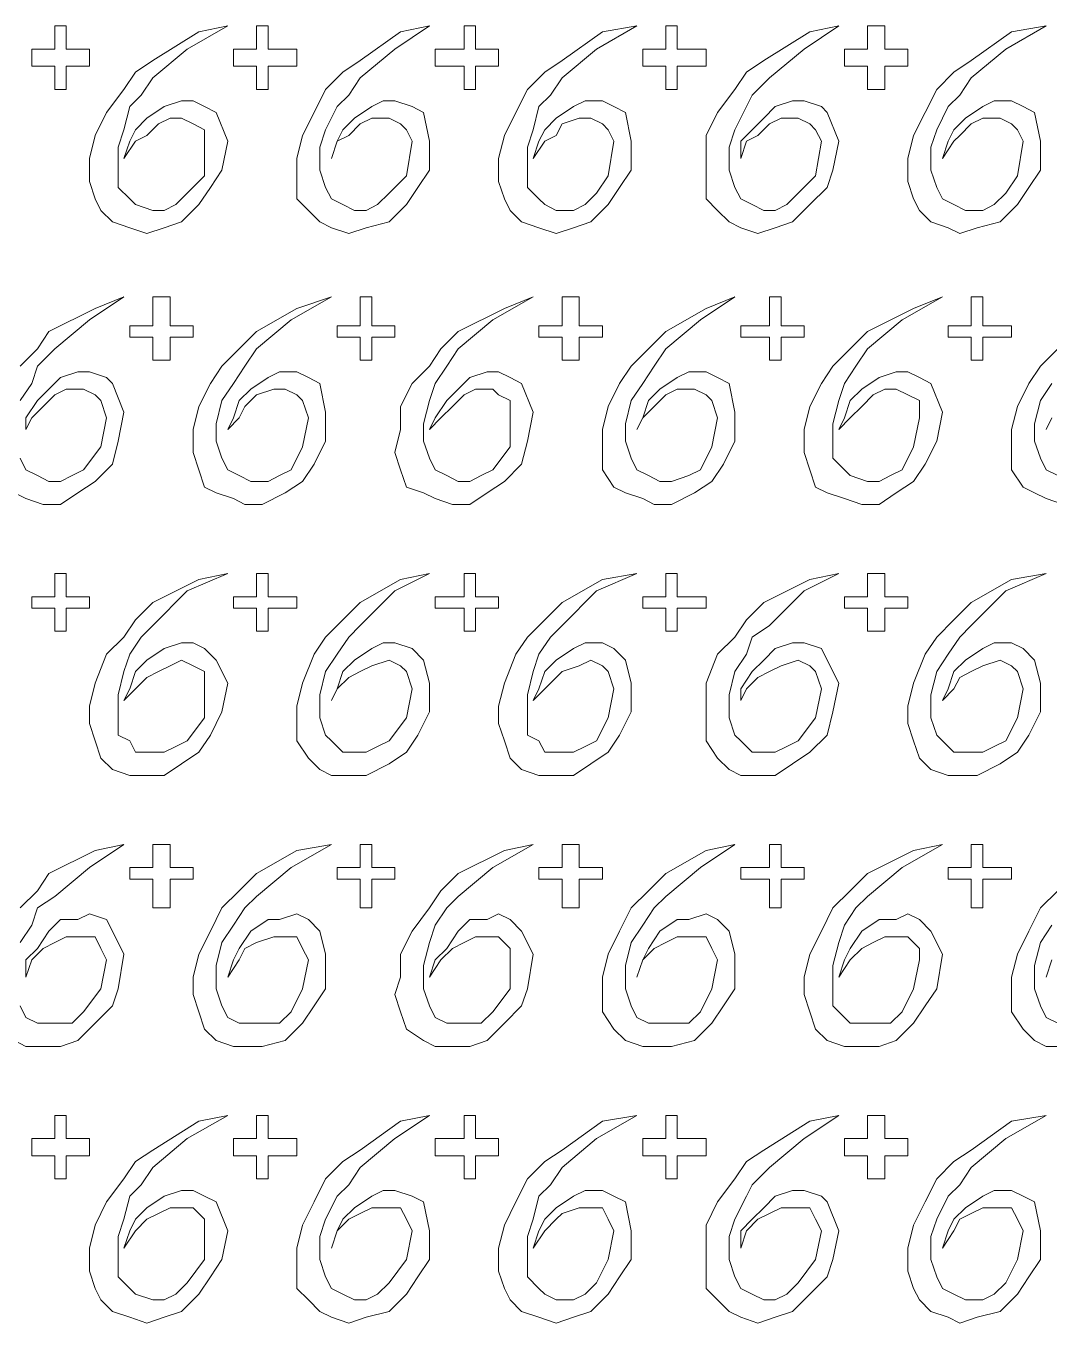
# Model space of a CAD drawing. Extents: x -66030 to 95157, y -13132 to 45879.
# Drawn here: x -7885 to -7191, y 27583 to 28462 of the extents above; entities that cross this region are included whole.
import ezdxf

# ---------------------------------------------------------------- set-up
doc = ezdxf.new("R2010")
doc.units = 0
doc.header["$LTSCALE"] = 100
doc.header["$MEASUREMENT"] = 0
doc.layers.get('0').update_dxf_attribs({"linetype": 'CONTINUOUS'})

msp = doc.modelspace()

# ---------------------------------------------------------------- linework, layer by layer
at = {"lineweight": 0}
for points in [[(-7880.88, 28446.12), (-7873.07, 28446.12), (-7865.26, 28446.12), (-7865.26, 28453.94), (-7865.26, 28461.75), (-7861.35, 28461.75), (-7857.45, 28461.75), (-7857.45, 28453.94), (-7857.45, 28446.12), (-7849.63, 28446.12), (-7841.82, 28446.12), (-7841.82, 28438.31), (-7841.82, 28434.41), (-7849.63, 28434.41), (-7857.45, 28434.41), (-7857.45, 28426.59), (-7857.45, 28418.78), (-7861.35, 28418.78), (-7865.26, 28418.78), (-7865.26, 28426.59), (-7865.26, 28434.41), (-7873.07, 28434.41), (-7880.88, 28434.41), (-7880.88, 28438.31), (-7880.88, 28446.12)], [(-7818.39, 28371.91), (-7810.57, 28383.63), (-7802.76, 28387.53), (-7794.95, 28395.35), (-7787.14, 28399.25), (-7779.33, 28399.25), (-7771.51, 28395.35), (-7763.7, 28391.44), (-7763.7, 28383.63), (-7763.7, 28360.19), (-7775.42, 28348.47), (-7783.23, 28340.66), (-7791.04, 28336.76), (-7798.86, 28336.76), (-7810.57, 28340.66), (-7814.48, 28344.57), (-7822.29, 28352.38), (-7822.29, 28364.1), (-7822.29, 28379.72), (-7818.39, 28391.44), (-7814.48, 28407.06), (-7806.67, 28414.88), (-7798.86, 28426.59), (-7775.42, 28446.12), (-7748.08, 28461.75), (-7767.61, 28457.84), (-7798.86, 28438.31), (-7810.57, 28430.5), (-7818.39, 28418.78), (-7830.1, 28403.16), (-7837.92, 28387.53), (-7841.82, 28371.91), (-7841.82, 28356.29), (-7837.92, 28344.57), (-7834.01, 28336.76), (-7826.2, 28328.94), (-7814.48, 28325.04), (-7802.76, 28321.13), (-7791.04, 28325.04), (-7779.33, 28328.94), (-7767.61, 28340.66), (-7759.8, 28352.38), (-7751.98, 28364.1), (-7748.08, 28383.63), (-7755.89, 28403.16), (-7763.7, 28407.06), (-7771.51, 28410.97), (-7779.33, 28410.97), (-7791.04, 28407.06), (-7802.76, 28399.25), (-7810.57, 28391.44), (-7814.48, 28383.63), (-7818.39, 28371.91)], [(-7744.17, 28446.12), (-7736.36, 28446.12), (-7728.55, 28446.12), (-7728.55, 28453.94), (-7728.55, 28461.75), (-7724.64, 28461.75), (-7720.74, 28461.75), (-7720.74, 28453.94), (-7720.74, 28446.12), (-7709.02, 28446.12), (-7701.21, 28446.12), (-7701.21, 28438.31), (-7701.21, 28434.41), (-7709.02, 28434.41), (-7720.74, 28434.41), (-7720.74, 28426.59), (-7720.74, 28418.78), (-7724.64, 28418.78), (-7728.55, 28418.78), (-7728.55, 28426.59), (-7728.55, 28434.41), (-7736.36, 28434.41), (-7744.17, 28434.41), (-7744.17, 28438.31), (-7744.17, 28446.12)], [(-7677.77, 28371.91), (-7673.86, 28383.63), (-7666.05, 28387.53), (-7658.24, 28395.35), (-7650.43, 28399.25), (-7638.71, 28399.25), (-7630.9, 28395.35), (-7626.99, 28391.44), (-7623.09, 28383.63), (-7626.99, 28360.19), (-7638.71, 28348.47), (-7646.52, 28340.66), (-7654.34, 28336.76), (-7662.15, 28336.76), (-7669.96, 28340.66), (-7677.77, 28344.57), (-7681.68, 28352.38), (-7685.58, 28364.1), (-7685.58, 28379.72), (-7681.68, 28391.44), (-7673.86, 28407.06), (-7666.05, 28414.88), (-7658.24, 28426.59), (-7634.81, 28446.12), (-7611.37, 28461.75), (-7630.9, 28457.84), (-7658.24, 28438.31), (-7669.96, 28430.5), (-7681.68, 28418.78), (-7689.49, 28403.16), (-7697.3, 28387.53), (-7701.21, 28371.91), (-7701.21, 28356.29), (-7701.21, 28344.57), (-7693.39, 28336.76), (-7685.58, 28328.94), (-7677.77, 28325.04), (-7666.05, 28321.13), (-7654.34, 28325.04), (-7638.71, 28328.94), (-7626.99, 28340.66), (-7619.18, 28352.38), (-7611.37, 28364.1), (-7611.37, 28383.63), (-7615.28, 28403.16), (-7623.09, 28407.06), (-7634.81, 28410.97), (-7642.62, 28410.97), (-7650.43, 28407.06), (-7662.15, 28399.25), (-7669.96, 28391.44), (-7673.86, 28383.63), (-7677.77, 28371.91)], [(-7607.46, 28446.12), (-7599.65, 28446.12), (-7587.93, 28446.12), (-7587.93, 28453.94), (-7587.93, 28461.75), (-7584.03, 28461.75), (-7580.12, 28461.75), (-7580.12, 28453.94), (-7580.12, 28446.12), (-7572.31, 28446.12), (-7564.5, 28446.12), (-7564.5, 28438.31), (-7564.5, 28434.41), (-7572.31, 28434.41), (-7580.12, 28434.41), (-7580.12, 28426.59), (-7580.12, 28418.78), (-7584.03, 28418.78), (-7587.93, 28418.78), (-7587.93, 28426.59), (-7587.93, 28434.41), (-7599.65, 28434.41), (-7607.46, 28434.41), (-7607.46, 28438.31), (-7607.46, 28446.12)], [(-7541.06, 28371.91), (-7533.25, 28383.63), (-7525.44, 28387.53), (-7521.53, 28395.35), (-7509.81, 28399.25), (-7502, 28399.25), (-7494.19, 28395.35), (-7490.28, 28391.44), (-7486.38, 28383.63), (-7490.28, 28360.19), (-7498.1, 28348.47), (-7505.91, 28340.66), (-7513.72, 28336.76), (-7525.44, 28336.76), (-7533.25, 28340.66), (-7537.16, 28344.57), (-7544.97, 28352.38), (-7544.97, 28364.1), (-7544.97, 28379.72), (-7541.06, 28391.44), (-7537.16, 28407.06), (-7529.34, 28414.88), (-7521.53, 28426.59), (-7498.1, 28446.12), (-7470.75, 28461.75), (-7494.19, 28457.84), (-7521.53, 28438.31), (-7533.25, 28430.5), (-7544.97, 28418.78), (-7552.78, 28403.16), (-7560.59, 28387.53), (-7564.5, 28371.91), (-7564.5, 28356.29), (-7560.59, 28344.57), (-7556.69, 28336.76), (-7548.87, 28328.94), (-7537.16, 28325.04), (-7525.44, 28321.13), (-7513.72, 28325.04), (-7502, 28328.94), (-7490.28, 28340.66), (-7482.47, 28352.38), (-7474.66, 28364.1), (-7474.66, 28383.63), (-7478.57, 28403.16), (-7486.38, 28407.06), (-7494.19, 28410.97), (-7505.91, 28410.97), (-7513.72, 28407.06), (-7525.44, 28399.25), (-7533.25, 28391.44), (-7537.16, 28383.63), (-7541.06, 28371.91)], [(-7466.85, 28446.12), (-7459.04, 28446.12), (-7451.22, 28446.12), (-7451.22, 28453.94), (-7451.22, 28461.75), (-7447.32, 28461.75), (-7443.41, 28461.75), (-7443.41, 28453.94), (-7443.41, 28446.12), (-7435.6, 28446.12), (-7423.88, 28446.12), (-7423.88, 28438.31), (-7423.88, 28434.41), (-7435.6, 28434.41), (-7443.41, 28434.41), (-7443.41, 28426.59), (-7443.41, 28418.78), (-7447.32, 28418.78), (-7451.22, 28418.78), (-7451.22, 28426.59), (-7451.22, 28434.41), (-7459.04, 28434.41), (-7466.85, 28434.41), (-7466.85, 28438.31), (-7466.85, 28446.12)], [(-7400.45, 28371.91), (-7396.54, 28383.63), (-7388.73, 28387.53), (-7380.92, 28395.35), (-7373.11, 28399.25), (-7361.39, 28399.25), (-7353.58, 28395.35), (-7349.67, 28391.44), (-7345.76, 28383.63), (-7349.67, 28360.19), (-7361.39, 28348.47), (-7369.2, 28340.66), (-7377.01, 28336.76), (-7384.82, 28336.76), (-7392.64, 28340.66), (-7400.45, 28344.57), (-7404.35, 28352.38), (-7408.26, 28364.1), (-7408.26, 28379.72), (-7404.35, 28391.44), (-7396.54, 28407.06), (-7392.64, 28414.88), (-7380.92, 28426.59), (-7357.48, 28446.12), (-7334.05, 28461.75), (-7353.58, 28457.84), (-7384.82, 28438.31), (-7396.54, 28430.5), (-7404.35, 28418.78), (-7416.07, 28403.16), (-7423.88, 28387.53), (-7423.88, 28371.91), (-7423.88, 28356.29), (-7423.88, 28344.57), (-7416.07, 28336.76), (-7408.26, 28328.94), (-7400.45, 28325.04), (-7388.73, 28321.13), (-7377.01, 28325.04), (-7365.29, 28328.94), (-7353.58, 28340.66), (-7341.86, 28352.38), (-7337.95, 28364.1), (-7334.05, 28383.63), (-7341.86, 28403.16), (-7345.76, 28407.06), (-7357.48, 28410.97), (-7365.29, 28410.97), (-7377.01, 28407.06), (-7384.82, 28399.25), (-7392.64, 28391.44), (-7400.45, 28383.63), (-7400.45, 28371.91)], [(-7330.14, 28446.12), (-7322.33, 28446.12), (-7314.52, 28446.12), (-7314.52, 28453.94), (-7314.52, 28461.75), (-7306.7, 28461.75), (-7302.8, 28461.75), (-7302.8, 28453.94), (-7302.8, 28446.12), (-7294.99, 28446.12), (-7287.17, 28446.12), (-7287.17, 28438.31), (-7287.17, 28434.41), (-7294.99, 28434.41), (-7302.8, 28434.41), (-7302.8, 28426.59), (-7302.8, 28418.78), (-7306.7, 28418.78), (-7314.52, 28418.78), (-7314.52, 28426.59), (-7314.52, 28434.41), (-7322.33, 28434.41), (-7330.14, 28434.41), (-7330.14, 28438.31), (-7330.14, 28446.12)], [(-7263.74, 28371.91), (-7255.93, 28383.63), (-7252.02, 28387.53), (-7244.21, 28395.35), (-7236.4, 28399.25), (-7224.68, 28399.25), (-7216.87, 28395.35), (-7212.96, 28391.44), (-7209.05, 28383.63), (-7212.96, 28360.19), (-7220.77, 28348.47), (-7228.58, 28340.66), (-7236.4, 28336.76), (-7248.11, 28336.76), (-7255.93, 28340.66), (-7263.74, 28344.57), (-7267.64, 28352.38), (-7271.55, 28364.1), (-7271.55, 28379.72), (-7267.64, 28391.44), (-7259.83, 28407.06), (-7252.02, 28414.88), (-7244.21, 28426.59), (-7220.77, 28446.12), (-7193.43, 28461.75), (-7216.87, 28457.84), (-7244.21, 28438.31), (-7255.93, 28430.5), (-7267.64, 28418.78), (-7275.46, 28403.16), (-7283.27, 28387.53), (-7287.17, 28371.91), (-7287.17, 28356.29), (-7283.27, 28344.57), (-7279.36, 28336.76), (-7271.55, 28328.94), (-7259.83, 28325.04), (-7252.02, 28321.13), (-7240.3, 28325.04), (-7224.68, 28328.94), (-7212.96, 28340.66), (-7205.15, 28352.38), (-7197.34, 28364.1), (-7197.34, 28383.63), (-7201.24, 28403.16), (-7209.05, 28407.06), (-7216.87, 28410.97), (-7228.58, 28410.97), (-7236.4, 28407.06), (-7248.11, 28399.25), (-7255.93, 28391.44), (-7259.83, 28383.63), (-7263.74, 28371.91)], [(-7814.48, 28258.64), (-7806.67, 28258.64), (-7798.86, 28258.64), (-7798.86, 28266.45), (-7798.86, 28278.17), (-7791.04, 28278.17), (-7787.14, 28278.17), (-7787.14, 28266.45), (-7787.14, 28258.64), (-7779.33, 28258.64), (-7771.51, 28258.64), (-7771.51, 28254.73), (-7771.51, 28250.83), (-7779.33, 28250.83), (-7787.14, 28250.83), (-7787.14, 28243.01), (-7787.14, 28235.2), (-7791.04, 28235.2), (-7798.86, 28235.2), (-7798.86, 28243.01), (-7798.86, 28250.83), (-7806.67, 28250.83), (-7814.48, 28250.83), (-7814.48, 28254.73), (-7814.48, 28258.64)], [(-7748.08, 28188.33), (-7740.27, 28196.14), (-7736.36, 28203.95), (-7728.55, 28211.77), (-7716.83, 28215.67), (-7709.02, 28215.67), (-7701.21, 28211.77), (-7697.3, 28207.86), (-7693.39, 28196.14), (-7697.3, 28176.61), (-7705.11, 28160.99), (-7712.92, 28157.08), (-7720.74, 28153.18), (-7732.45, 28153.18), (-7740.27, 28157.08), (-7748.08, 28160.99), (-7751.98, 28168.8), (-7755.89, 28180.52), (-7755.89, 28192.24), (-7751.98, 28207.86), (-7744.17, 28219.58), (-7736.36, 28231.3), (-7728.55, 28243.01), (-7705.11, 28262.54), (-7677.77, 28278.17), (-7701.21, 28270.36), (-7728.55, 28254.73), (-7740.27, 28243.01), (-7751.98, 28231.3), (-7759.8, 28219.58), (-7767.61, 28203.95), (-7771.51, 28188.33), (-7771.51, 28172.71), (-7767.61, 28160.99), (-7763.7, 28149.27), (-7755.89, 28145.36), (-7744.17, 28141.46), (-7736.36, 28137.55), (-7724.64, 28137.55), (-7709.02, 28145.36), (-7697.3, 28153.18), (-7689.49, 28164.89), (-7681.68, 28180.52), (-7681.68, 28200.05), (-7685.58, 28219.58), (-7693.39, 28223.48), (-7701.21, 28227.39), (-7712.92, 28227.39), (-7720.74, 28223.48), (-7732.45, 28215.67), (-7740.27, 28207.86), (-7744.17, 28196.14), (-7748.08, 28188.33)], [(-7673.86, 28258.64), (-7666.05, 28258.64), (-7658.24, 28258.64), (-7658.24, 28266.45), (-7658.24, 28278.17), (-7654.34, 28278.17), (-7650.43, 28278.17), (-7650.43, 28266.45), (-7650.43, 28258.64), (-7642.62, 28258.64), (-7634.81, 28258.64), (-7634.81, 28254.73), (-7634.81, 28250.83), (-7642.62, 28250.83), (-7650.43, 28250.83), (-7650.43, 28243.01), (-7650.43, 28235.2), (-7654.34, 28235.2), (-7658.24, 28235.2), (-7658.24, 28243.01), (-7658.24, 28250.83), (-7666.05, 28250.83), (-7673.86, 28250.83), (-7673.86, 28254.73), (-7673.86, 28258.64)], [(-7611.37, 28188.33), (-7603.56, 28196.14), (-7595.75, 28203.95), (-7587.93, 28211.77), (-7580.12, 28215.67), (-7568.4, 28215.67), (-7564.5, 28211.77), (-7556.69, 28207.86), (-7556.69, 28196.14), (-7556.69, 28176.61), (-7568.4, 28160.99), (-7576.22, 28157.08), (-7584.03, 28153.18), (-7591.84, 28153.18), (-7599.65, 28157.08), (-7607.46, 28160.99), (-7611.37, 28168.8), (-7615.28, 28180.52), (-7615.28, 28192.24), (-7611.37, 28207.86), (-7607.46, 28219.58), (-7599.65, 28231.3), (-7591.84, 28243.01), (-7568.4, 28262.54), (-7541.06, 28278.17), (-7560.59, 28270.36), (-7591.84, 28254.73), (-7603.56, 28243.01), (-7611.37, 28231.3), (-7623.09, 28219.58), (-7630.9, 28203.95), (-7630.9, 28188.33), (-7634.81, 28172.71), (-7630.9, 28160.99), (-7626.99, 28149.27), (-7615.28, 28145.36), (-7607.46, 28141.46), (-7595.75, 28137.55), (-7584.03, 28137.55), (-7572.31, 28145.36), (-7560.59, 28153.18), (-7548.87, 28164.89), (-7544.97, 28180.52), (-7541.06, 28200.05), (-7548.87, 28219.58), (-7556.69, 28223.48), (-7564.5, 28227.39), (-7572.31, 28227.39), (-7584.03, 28223.48), (-7591.84, 28215.67), (-7599.65, 28207.86), (-7607.46, 28196.14), (-7611.37, 28188.33)], [(-7537.16, 28258.64), (-7529.34, 28258.64), (-7521.53, 28258.64), (-7521.53, 28266.45), (-7521.53, 28278.17), (-7517.63, 28278.17), (-7509.81, 28278.17), (-7509.81, 28266.45), (-7509.81, 28258.64), (-7502, 28258.64), (-7494.19, 28258.64), (-7494.19, 28254.73), (-7494.19, 28250.83), (-7502, 28250.83), (-7509.81, 28250.83), (-7509.81, 28243.01), (-7509.81, 28235.2), (-7517.63, 28235.2), (-7521.53, 28235.2), (-7521.53, 28243.01), (-7521.53, 28250.83), (-7529.34, 28250.83), (-7537.16, 28250.83), (-7537.16, 28254.73), (-7537.16, 28258.64)], [(-7470.75, 28188.33), (-7466.85, 28196.14), (-7459.04, 28203.95), (-7451.22, 28211.77), (-7443.41, 28215.67), (-7431.69, 28215.67), (-7423.88, 28211.77), (-7419.98, 28207.86), (-7416.07, 28196.14), (-7419.98, 28176.61), (-7427.79, 28160.99), (-7435.6, 28157.08), (-7447.32, 28153.18), (-7455.13, 28153.18), (-7462.94, 28157.08), (-7470.75, 28160.99), (-7474.66, 28168.8), (-7478.57, 28180.52), (-7478.57, 28192.24), (-7474.66, 28207.86), (-7466.85, 28219.58), (-7459.04, 28231.3), (-7451.22, 28243.01), (-7427.79, 28262.54), (-7404.35, 28278.17), (-7423.88, 28270.36), (-7451.22, 28254.73), (-7462.94, 28243.01), (-7474.66, 28231.3), (-7482.47, 28219.58), (-7490.28, 28203.95), (-7494.19, 28188.33), (-7494.19, 28172.71), (-7494.19, 28160.99), (-7486.38, 28149.27), (-7478.57, 28145.36), (-7466.85, 28141.46), (-7459.04, 28137.55), (-7447.32, 28137.55), (-7431.69, 28145.36), (-7419.98, 28153.18), (-7412.17, 28164.89), (-7404.35, 28180.52), (-7404.35, 28200.05), (-7408.26, 28219.58), (-7416.07, 28223.48), (-7423.88, 28227.39), (-7435.6, 28227.39), (-7443.41, 28223.48), (-7455.13, 28215.67), (-7462.94, 28207.86), (-7466.85, 28196.14), (-7470.75, 28188.33)], [(-7400.45, 28258.64), (-7388.73, 28258.64), (-7380.92, 28258.64), (-7380.92, 28266.45), (-7380.92, 28278.17), (-7377.01, 28278.17), (-7373.11, 28278.17), (-7373.11, 28266.45), (-7373.11, 28258.64), (-7365.29, 28258.64), (-7357.48, 28258.64), (-7357.48, 28254.73), (-7357.48, 28250.83), (-7365.29, 28250.83), (-7373.11, 28250.83), (-7373.11, 28243.01), (-7373.11, 28235.2), (-7377.01, 28235.2), (-7380.92, 28235.2), (-7380.92, 28243.01), (-7380.92, 28250.83), (-7388.73, 28250.83), (-7400.45, 28250.83), (-7400.45, 28254.73), (-7400.45, 28258.64)], [(-7334.05, 28188.33), (-7326.23, 28196.14), (-7318.42, 28203.95), (-7310.61, 28211.77), (-7302.8, 28215.67), (-7294.99, 28215.67), (-7287.17, 28211.77), (-7279.36, 28207.86), (-7279.36, 28196.14), (-7283.27, 28176.61), (-7291.08, 28160.99), (-7298.89, 28157.08), (-7306.7, 28153.18), (-7314.52, 28153.18), (-7326.23, 28157.08), (-7330.14, 28160.99), (-7337.95, 28168.8), (-7337.95, 28180.52), (-7337.95, 28192.24), (-7334.05, 28207.86), (-7330.14, 28219.58), (-7322.33, 28231.3), (-7314.52, 28243.01), (-7291.08, 28262.54), (-7263.74, 28278.17), (-7283.27, 28270.36), (-7314.52, 28254.73), (-7326.23, 28243.01), (-7337.95, 28231.3), (-7345.76, 28219.58), (-7353.58, 28203.95), (-7357.48, 28188.33), (-7357.48, 28172.71), (-7353.58, 28160.99), (-7349.67, 28149.27), (-7341.86, 28145.36), (-7330.14, 28141.46), (-7318.42, 28137.55), (-7306.7, 28137.55), (-7294.99, 28145.36), (-7283.27, 28153.18), (-7275.46, 28164.89), (-7267.64, 28180.52), (-7263.74, 28200.05), (-7271.55, 28219.58), (-7279.36, 28223.48), (-7287.17, 28227.39), (-7294.99, 28227.39), (-7306.7, 28223.48), (-7318.42, 28215.67), (-7326.23, 28207.86), (-7330.14, 28196.14), (-7334.05, 28188.33)], [(-7259.83, 28258.64), (-7252.02, 28258.64), (-7244.21, 28258.64), (-7244.21, 28266.45), (-7244.21, 28278.17), (-7240.3, 28278.17), (-7236.4, 28278.17), (-7236.4, 28266.45), (-7236.4, 28258.64), (-7224.68, 28258.64), (-7216.87, 28258.64), (-7216.87, 28254.73), (-7216.87, 28250.83), (-7224.68, 28250.83), (-7236.4, 28250.83), (-7236.4, 28243.01), (-7236.4, 28235.2), (-7240.3, 28235.2), (-7244.21, 28235.2), (-7244.21, 28243.01), (-7244.21, 28250.83), (-7252.02, 28250.83), (-7259.83, 28250.83), (-7259.83, 28254.73), (-7259.83, 28258.64)], [(-7880.88, 28075.06), (-7873.07, 28075.06), (-7865.26, 28075.06), (-7865.26, 28082.87), (-7865.26, 28090.68), (-7861.35, 28090.68), (-7857.45, 28090.68), (-7857.45, 28082.87), (-7857.45, 28075.06), (-7849.63, 28075.06), (-7841.82, 28075.06), (-7841.82, 28071.15), (-7841.82, 28067.24), (-7849.63, 28067.24), (-7857.45, 28067.24), (-7857.45, 28059.43), (-7857.45, 28051.62), (-7861.35, 28051.62), (-7865.26, 28051.62), (-7865.26, 28059.43), (-7865.26, 28067.24), (-7873.07, 28067.24), (-7880.88, 28067.24), (-7880.88, 28071.15), (-7880.88, 28075.06)], [(-7818.39, 28004.75), (-7810.57, 28012.56), (-7802.76, 28020.37), (-7794.95, 28024.28), (-7787.14, 28028.19), (-7779.33, 28032.09), (-7771.51, 28028.19), (-7763.7, 28024.28), (-7763.7, 28012.56), (-7763.7, 27993.03), (-7775.42, 27977.41), (-7783.23, 27973.5), (-7791.04, 27969.6), (-7798.86, 27969.6), (-7810.57, 27969.6), (-7814.48, 27977.41), (-7822.29, 27981.31), (-7822.29, 27993.03), (-7822.29, 28008.66), (-7818.39, 28024.28), (-7814.48, 28036), (-7806.67, 28047.72), (-7798.86, 28055.53), (-7775.42, 28078.96), (-7748.08, 28090.68), (-7767.61, 28086.77), (-7798.86, 28071.15), (-7810.57, 28059.43), (-7818.39, 28047.72), (-7830.1, 28036), (-7837.92, 28016.47), (-7841.82, 28000.84), (-7841.82, 27989.13), (-7837.92, 27977.41), (-7834.01, 27965.69), (-7826.2, 27957.88), (-7814.48, 27953.97), (-7802.76, 27953.97), (-7791.04, 27953.97), (-7779.33, 27961.78), (-7767.61, 27969.6), (-7759.8, 27981.31), (-7751.98, 27996.94), (-7748.08, 28016.47), (-7755.89, 28032.09), (-7763.7, 28039.9), (-7771.51, 28043.81), (-7779.33, 28043.81), (-7791.04, 28039.9), (-7802.76, 28032.09), (-7810.57, 28024.28), (-7814.48, 28012.56), (-7818.39, 28004.75)], [(-7744.17, 28075.06), (-7736.36, 28075.06), (-7728.55, 28075.06), (-7728.55, 28082.87), (-7728.55, 28090.68), (-7724.64, 28090.68), (-7720.74, 28090.68), (-7720.74, 28082.87), (-7720.74, 28075.06), (-7709.02, 28075.06), (-7701.21, 28075.06), (-7701.21, 28071.15), (-7701.21, 28067.24), (-7709.02, 28067.24), (-7720.74, 28067.24), (-7720.74, 28059.43), (-7720.74, 28051.62), (-7724.64, 28051.62), (-7728.55, 28051.62), (-7728.55, 28059.43), (-7728.55, 28067.24), (-7736.36, 28067.24), (-7744.17, 28067.24), (-7744.17, 28071.15), (-7744.17, 28075.06)], [(-7677.77, 28004.75), (-7673.86, 28012.56), (-7666.05, 28020.37), (-7658.24, 28024.28), (-7650.43, 28028.19), (-7638.71, 28032.09), (-7630.9, 28028.19), (-7626.99, 28024.28), (-7623.09, 28012.56), (-7626.99, 27993.03), (-7638.71, 27977.41), (-7646.52, 27973.5), (-7654.34, 27969.6), (-7662.15, 27969.6), (-7669.96, 27969.6), (-7677.77, 27977.41), (-7681.68, 27981.31), (-7685.58, 27993.03), (-7685.58, 28008.66), (-7681.68, 28024.28), (-7673.86, 28036), (-7666.05, 28047.72), (-7658.24, 28055.53), (-7634.81, 28078.96), (-7611.37, 28090.68), (-7630.9, 28086.77), (-7658.24, 28071.15), (-7669.96, 28059.43), (-7681.68, 28047.72), (-7689.49, 28036), (-7697.3, 28016.47), (-7701.21, 28000.84), (-7701.21, 27989.13), (-7701.21, 27977.41), (-7693.39, 27965.69), (-7685.58, 27957.88), (-7677.77, 27953.97), (-7666.05, 27953.97), (-7654.34, 27953.97), (-7638.71, 27961.78), (-7626.99, 27969.6), (-7619.18, 27981.31), (-7611.37, 27996.94), (-7611.37, 28016.47), (-7615.28, 28032.09), (-7623.09, 28039.9), (-7634.81, 28043.81), (-7642.62, 28043.81), (-7650.43, 28039.9), (-7662.15, 28032.09), (-7669.96, 28024.28), (-7673.86, 28012.56), (-7677.77, 28004.75)], [(-7607.46, 28075.06), (-7599.65, 28075.06), (-7587.93, 28075.06), (-7587.93, 28082.87), (-7587.93, 28090.68), (-7584.03, 28090.68), (-7580.12, 28090.68), (-7580.12, 28082.87), (-7580.12, 28075.06), (-7572.31, 28075.06), (-7564.5, 28075.06), (-7564.5, 28071.15), (-7564.5, 28067.24), (-7572.31, 28067.24), (-7580.12, 28067.24), (-7580.12, 28059.43), (-7580.12, 28051.62), (-7584.03, 28051.62), (-7587.93, 28051.62), (-7587.93, 28059.43), (-7587.93, 28067.24), (-7599.65, 28067.24), (-7607.46, 28067.24), (-7607.46, 28071.15), (-7607.46, 28075.06)], [(-7541.06, 28004.75), (-7533.25, 28012.56), (-7525.44, 28020.37), (-7521.53, 28024.28), (-7509.81, 28028.19), (-7502, 28032.09), (-7494.19, 28028.19), (-7490.28, 28024.28), (-7486.38, 28012.56), (-7490.28, 27993.03), (-7498.1, 27977.41), (-7505.91, 27973.5), (-7513.72, 27969.6), (-7525.44, 27969.6), (-7533.25, 27969.6), (-7537.16, 27977.41), (-7544.97, 27981.31), (-7544.97, 27993.03), (-7544.97, 28008.66), (-7541.06, 28024.28), (-7537.16, 28036), (-7529.34, 28047.72), (-7521.53, 28055.53), (-7498.1, 28078.96), (-7470.75, 28090.68), (-7494.19, 28086.77), (-7521.53, 28071.15), (-7533.25, 28059.43), (-7544.97, 28047.72), (-7552.78, 28036), (-7560.59, 28016.47), (-7564.5, 28000.84), (-7564.5, 27989.13), (-7560.59, 27977.41), (-7556.69, 27965.69), (-7548.87, 27957.88), (-7537.16, 27953.97), (-7525.44, 27953.97), (-7513.72, 27953.97), (-7502, 27961.78), (-7490.28, 27969.6), (-7482.47, 27981.31), (-7474.66, 27996.94), (-7474.66, 28016.47), (-7478.57, 28032.09), (-7486.38, 28039.9), (-7494.19, 28043.81), (-7505.91, 28043.81), (-7513.72, 28039.9), (-7525.44, 28032.09), (-7533.25, 28024.28), (-7537.16, 28012.56), (-7541.06, 28004.75)], [(-7466.85, 28075.06), (-7459.04, 28075.06), (-7451.22, 28075.06), (-7451.22, 28082.87), (-7451.22, 28090.68), (-7447.32, 28090.68), (-7443.41, 28090.68), (-7443.41, 28082.87), (-7443.41, 28075.06), (-7435.6, 28075.06), (-7423.88, 28075.06), (-7423.88, 28071.15), (-7423.88, 28067.24), (-7435.6, 28067.24), (-7443.41, 28067.24), (-7443.41, 28059.43), (-7443.41, 28051.62), (-7447.32, 28051.62), (-7451.22, 28051.62), (-7451.22, 28059.43), (-7451.22, 28067.24), (-7459.04, 28067.24), (-7466.85, 28067.24), (-7466.85, 28071.15), (-7466.85, 28075.06)], [(-7400.45, 28004.75), (-7396.54, 28012.56), (-7388.73, 28020.37), (-7380.92, 28024.28), (-7373.11, 28028.19), (-7361.39, 28032.09), (-7353.58, 28028.19), (-7349.67, 28024.28), (-7345.76, 28012.56), (-7349.67, 27993.03), (-7361.39, 27977.41), (-7369.2, 27973.5), (-7377.01, 27969.6), (-7384.82, 27969.6), (-7392.64, 27969.6), (-7400.45, 27977.41), (-7404.35, 27981.31), (-7408.26, 27993.03), (-7408.26, 28008.66), (-7404.35, 28024.28), (-7396.54, 28036), (-7392.64, 28047.72), (-7380.92, 28055.53), (-7357.48, 28078.96), (-7334.05, 28090.68), (-7353.58, 28086.77), (-7384.82, 28071.15), (-7396.54, 28059.43), (-7404.35, 28047.72), (-7416.07, 28036), (-7423.88, 28016.47), (-7423.88, 28000.84), (-7423.88, 27989.13), (-7423.88, 27977.41), (-7416.07, 27965.69), (-7408.26, 27957.88), (-7400.45, 27953.97), (-7388.73, 27953.97), (-7377.01, 27953.97), (-7365.29, 27961.78), (-7353.58, 27969.6), (-7341.86, 27981.31), (-7337.95, 27996.94), (-7334.05, 28016.47), (-7341.86, 28032.09), (-7345.76, 28039.9), (-7357.48, 28043.81), (-7365.29, 28043.81), (-7377.01, 28039.9), (-7384.82, 28032.09), (-7392.64, 28024.28), (-7400.45, 28012.56), (-7400.45, 28004.75)], [(-7330.14, 28075.06), (-7322.33, 28075.06), (-7314.52, 28075.06), (-7314.52, 28082.87), (-7314.52, 28090.68), (-7306.7, 28090.68), (-7302.8, 28090.68), (-7302.8, 28082.87), (-7302.8, 28075.06), (-7294.99, 28075.06), (-7287.17, 28075.06), (-7287.17, 28071.15), (-7287.17, 28067.24), (-7294.99, 28067.24), (-7302.8, 28067.24), (-7302.8, 28059.43), (-7302.8, 28051.62), (-7306.7, 28051.62), (-7314.52, 28051.62), (-7314.52, 28059.43), (-7314.52, 28067.24), (-7322.33, 28067.24), (-7330.14, 28067.24), (-7330.14, 28071.15), (-7330.14, 28075.06)], [(-7263.74, 28004.75), (-7255.93, 28012.56), (-7252.02, 28020.37), (-7244.21, 28024.28), (-7236.4, 28028.19), (-7224.68, 28032.09), (-7216.87, 28028.19), (-7212.96, 28024.28), (-7209.05, 28012.56), (-7212.96, 27993.03), (-7220.77, 27977.41), (-7228.58, 27973.5), (-7236.4, 27969.6), (-7248.11, 27969.6), (-7255.93, 27969.6), (-7263.74, 27977.41), (-7267.64, 27981.31), (-7271.55, 27993.03), (-7271.55, 28008.66), (-7267.64, 28024.28), (-7259.83, 28036), (-7252.02, 28047.72), (-7244.21, 28055.53), (-7220.77, 28078.96), (-7193.43, 28090.68), (-7216.87, 28086.77), (-7244.21, 28071.15), (-7255.93, 28059.43), (-7267.64, 28047.72), (-7275.46, 28036), (-7283.27, 28016.47), (-7287.17, 28000.84), (-7287.17, 27989.13), (-7283.27, 27977.41), (-7279.36, 27965.69), (-7271.55, 27957.88), (-7259.83, 27953.97), (-7252.02, 27953.97), (-7240.3, 27953.97), (-7224.68, 27961.78), (-7212.96, 27969.6), (-7205.15, 27981.31), (-7197.34, 27996.94), (-7197.34, 28016.47), (-7201.24, 28032.09), (-7209.05, 28039.9), (-7216.87, 28043.81), (-7228.58, 28043.81), (-7236.4, 28039.9), (-7248.11, 28032.09), (-7255.93, 28024.28), (-7259.83, 28012.56), (-7263.74, 28004.75)], [(-7814.48, 27891.48), (-7806.67, 27891.48), (-7798.86, 27891.48), (-7798.86, 27899.29), (-7798.86, 27907.1), (-7791.04, 27907.1), (-7787.14, 27907.1), (-7787.14, 27899.29), (-7787.14, 27891.48), (-7779.33, 27891.48), (-7771.51, 27891.48), (-7771.51, 27887.57), (-7771.51, 27883.66), (-7779.33, 27883.66), (-7787.14, 27883.66), (-7787.14, 27875.85), (-7787.14, 27864.13), (-7791.04, 27864.13), (-7798.86, 27864.13), (-7798.86, 27875.85), (-7798.86, 27883.66), (-7806.67, 27883.66), (-7814.48, 27883.66), (-7814.48, 27887.57), (-7814.48, 27891.48)], [(-7748.08, 27817.26), (-7740.27, 27828.98), (-7736.36, 27836.79), (-7728.55, 27840.7), (-7716.83, 27844.6), (-7709.02, 27844.6), (-7701.21, 27844.6), (-7697.3, 27836.79), (-7693.39, 27828.98), (-7697.3, 27809.45), (-7705.11, 27793.83), (-7712.92, 27786.02), (-7720.74, 27786.02), (-7732.45, 27786.02), (-7740.27, 27786.02), (-7748.08, 27789.92), (-7751.98, 27797.73), (-7755.89, 27809.45), (-7755.89, 27825.08), (-7751.98, 27840.7), (-7744.17, 27852.42), (-7736.36, 27864.13), (-7728.55, 27871.95), (-7705.11, 27891.48), (-7677.77, 27907.1), (-7701.21, 27903.19), (-7728.55, 27887.57), (-7740.27, 27875.85), (-7751.98, 27864.13), (-7759.8, 27848.51), (-7767.61, 27832.89), (-7771.51, 27817.26), (-7771.51, 27805.55), (-7767.61, 27793.83), (-7763.7, 27782.11), (-7755.89, 27774.3), (-7744.17, 27770.39), (-7736.36, 27770.39), (-7724.64, 27770.39), (-7709.02, 27774.3), (-7697.3, 27786.02), (-7689.49, 27797.73), (-7681.68, 27809.45), (-7681.68, 27832.89), (-7685.58, 27848.51), (-7693.39, 27856.32), (-7701.21, 27860.23), (-7712.92, 27856.32), (-7720.74, 27856.32), (-7732.45, 27848.51), (-7740.27, 27836.79), (-7744.17, 27828.98), (-7748.08, 27817.26)], [(-7673.86, 27891.48), (-7666.05, 27891.48), (-7658.24, 27891.48), (-7658.24, 27899.29), (-7658.24, 27907.1), (-7654.34, 27907.1), (-7650.43, 27907.1), (-7650.43, 27899.29), (-7650.43, 27891.48), (-7642.62, 27891.48), (-7634.81, 27891.48), (-7634.81, 27887.57), (-7634.81, 27883.66), (-7642.62, 27883.66), (-7650.43, 27883.66), (-7650.43, 27875.85), (-7650.43, 27864.13), (-7654.34, 27864.13), (-7658.24, 27864.13), (-7658.24, 27875.85), (-7658.24, 27883.66), (-7666.05, 27883.66), (-7673.86, 27883.66), (-7673.86, 27887.57), (-7673.86, 27891.48)], [(-7611.37, 27817.26), (-7603.56, 27828.98), (-7595.75, 27836.79), (-7587.93, 27840.7), (-7580.12, 27844.6), (-7568.4, 27844.6), (-7564.5, 27844.6), (-7556.69, 27836.79), (-7556.69, 27828.98), (-7556.69, 27809.45), (-7568.4, 27793.83), (-7576.22, 27786.02), (-7584.03, 27786.02), (-7591.84, 27786.02), (-7599.65, 27786.02), (-7607.46, 27789.92), (-7611.37, 27797.73), (-7615.28, 27809.45), (-7615.28, 27825.08), (-7611.37, 27840.7), (-7607.46, 27852.42), (-7599.65, 27864.13), (-7591.84, 27871.95), (-7568.4, 27891.48), (-7541.06, 27907.1), (-7560.59, 27903.19), (-7591.84, 27887.57), (-7603.56, 27875.85), (-7611.37, 27864.13), (-7623.09, 27848.51), (-7630.9, 27832.89), (-7630.9, 27817.26), (-7634.81, 27805.55), (-7630.9, 27793.83), (-7626.99, 27782.11), (-7615.28, 27774.3), (-7607.46, 27770.39), (-7595.75, 27770.39), (-7584.03, 27770.39), (-7572.31, 27774.3), (-7560.59, 27786.02), (-7548.87, 27797.73), (-7544.97, 27809.45), (-7541.06, 27832.89), (-7548.87, 27848.51), (-7556.69, 27856.32), (-7564.5, 27860.23), (-7572.31, 27856.32), (-7584.03, 27856.32), (-7591.84, 27848.51), (-7599.65, 27836.79), (-7607.46, 27828.98), (-7611.37, 27817.26)], [(-7537.16, 27891.48), (-7529.34, 27891.48), (-7521.53, 27891.48), (-7521.53, 27899.29), (-7521.53, 27907.1), (-7517.63, 27907.1), (-7509.81, 27907.1), (-7509.81, 27899.29), (-7509.81, 27891.48), (-7502, 27891.48), (-7494.19, 27891.48), (-7494.19, 27887.57), (-7494.19, 27883.66), (-7502, 27883.66), (-7509.81, 27883.66), (-7509.81, 27875.85), (-7509.81, 27864.13), (-7517.63, 27864.13), (-7521.53, 27864.13), (-7521.53, 27875.85), (-7521.53, 27883.66), (-7529.34, 27883.66), (-7537.16, 27883.66), (-7537.16, 27887.57), (-7537.16, 27891.48)], [(-7470.75, 27817.26), (-7466.85, 27828.98), (-7459.04, 27836.79), (-7451.22, 27840.7), (-7443.41, 27844.6), (-7431.69, 27844.6), (-7423.88, 27844.6), (-7419.98, 27836.79), (-7416.07, 27828.98), (-7419.98, 27809.45), (-7427.79, 27793.83), (-7435.6, 27786.02), (-7447.32, 27786.02), (-7455.13, 27786.02), (-7462.94, 27786.02), (-7470.75, 27789.92), (-7474.66, 27797.73), (-7478.57, 27809.45), (-7478.57, 27825.08), (-7474.66, 27840.7), (-7466.85, 27852.42), (-7459.04, 27864.13), (-7451.22, 27871.95), (-7427.79, 27891.48), (-7404.35, 27907.1), (-7423.88, 27903.19), (-7451.22, 27887.57), (-7462.94, 27875.85), (-7474.66, 27864.13), (-7482.47, 27848.51), (-7490.28, 27832.89), (-7494.19, 27817.26), (-7494.19, 27805.55), (-7494.19, 27793.83), (-7486.38, 27782.11), (-7478.57, 27774.3), (-7466.85, 27770.39), (-7459.04, 27770.39), (-7447.32, 27770.39), (-7431.69, 27774.3), (-7419.98, 27786.02), (-7412.17, 27797.73), (-7404.35, 27809.45), (-7404.35, 27832.89), (-7408.26, 27848.51), (-7416.07, 27856.32), (-7423.88, 27860.23), (-7435.6, 27856.32), (-7443.41, 27856.32), (-7455.13, 27848.51), (-7462.94, 27836.79), (-7466.85, 27828.98), (-7470.75, 27817.26)], [(-7400.45, 27891.48), (-7388.73, 27891.48), (-7380.92, 27891.48), (-7380.92, 27899.29), (-7380.92, 27907.1), (-7377.01, 27907.1), (-7373.11, 27907.1), (-7373.11, 27899.29), (-7373.11, 27891.48), (-7365.29, 27891.48), (-7357.48, 27891.48), (-7357.48, 27887.57), (-7357.48, 27883.66), (-7365.29, 27883.66), (-7373.11, 27883.66), (-7373.11, 27875.85), (-7373.11, 27864.13), (-7377.01, 27864.13), (-7380.92, 27864.13), (-7380.92, 27875.85), (-7380.92, 27883.66), (-7388.73, 27883.66), (-7400.45, 27883.66), (-7400.45, 27887.57), (-7400.45, 27891.48)], [(-7334.05, 27817.26), (-7326.23, 27828.98), (-7318.42, 27836.79), (-7310.61, 27840.7), (-7302.8, 27844.6), (-7294.99, 27844.6), (-7287.17, 27844.6), (-7279.36, 27836.79), (-7279.36, 27828.98), (-7283.27, 27809.45), (-7291.08, 27793.83), (-7298.89, 27786.02), (-7306.7, 27786.02), (-7314.52, 27786.02), (-7326.23, 27786.02), (-7330.14, 27789.92), (-7337.95, 27797.73), (-7337.95, 27809.45), (-7337.95, 27825.08), (-7334.05, 27840.7), (-7330.14, 27852.42), (-7322.33, 27864.13), (-7314.52, 27871.95), (-7291.08, 27891.48), (-7263.74, 27907.1), (-7283.27, 27903.19), (-7314.52, 27887.57), (-7326.23, 27875.85), (-7337.95, 27864.13), (-7345.76, 27848.51), (-7353.58, 27832.89), (-7357.48, 27817.26), (-7357.48, 27805.55), (-7353.58, 27793.83), (-7349.67, 27782.11), (-7341.86, 27774.3), (-7330.14, 27770.39), (-7318.42, 27770.39), (-7306.7, 27770.39), (-7294.99, 27774.3), (-7283.27, 27786.02), (-7275.46, 27797.73), (-7267.64, 27809.45), (-7263.74, 27832.89), (-7271.55, 27848.51), (-7279.36, 27856.32), (-7287.17, 27860.23), (-7294.99, 27856.32), (-7306.7, 27856.32), (-7318.42, 27848.51), (-7326.23, 27836.79), (-7330.14, 27828.98), (-7334.05, 27817.26)], [(-7259.83, 27891.48), (-7252.02, 27891.48), (-7244.21, 27891.48), (-7244.21, 27899.29), (-7244.21, 27907.1), (-7240.3, 27907.1), (-7236.4, 27907.1), (-7236.4, 27899.29), (-7236.4, 27891.48), (-7224.68, 27891.48), (-7216.87, 27891.48), (-7216.87, 27887.57), (-7216.87, 27883.66), (-7224.68, 27883.66), (-7236.4, 27883.66), (-7236.4, 27875.85), (-7236.4, 27864.13), (-7240.3, 27864.13), (-7244.21, 27864.13), (-7244.21, 27875.85), (-7244.21, 27883.66), (-7252.02, 27883.66), (-7259.83, 27883.66), (-7259.83, 27887.57), (-7259.83, 27891.48)], [(-7880.88, 27707.9), (-7873.07, 27707.9), (-7865.26, 27707.9), (-7865.26, 27715.71), (-7865.26, 27723.52), (-7861.35, 27723.52), (-7857.45, 27723.52), (-7857.45, 27715.71), (-7857.45, 27707.9), (-7849.63, 27707.9), (-7841.82, 27707.9), (-7841.82, 27703.99), (-7841.82, 27696.18), (-7849.63, 27696.18), (-7857.45, 27696.18), (-7857.45, 27688.37), (-7857.45, 27680.55), (-7861.35, 27680.55), (-7865.26, 27680.55), (-7865.26, 27688.37), (-7865.26, 27696.18), (-7873.07, 27696.18), (-7880.88, 27696.18), (-7880.88, 27703.99), (-7880.88, 27707.9)], [(-7818.39, 27633.68), (-7810.57, 27645.4), (-7802.76, 27653.21), (-7794.95, 27657.12), (-7787.14, 27661.02), (-7779.33, 27661.02), (-7771.51, 27661.02), (-7763.7, 27653.21), (-7763.7, 27645.4), (-7763.7, 27625.87), (-7775.42, 27610.25), (-7783.23, 27602.43), (-7791.04, 27598.53), (-7798.86, 27598.53), (-7810.57, 27602.43), (-7814.48, 27606.34), (-7822.29, 27614.15), (-7822.29, 27625.87), (-7822.29, 27641.49), (-7818.39, 27653.21), (-7814.48, 27668.84), (-7806.67, 27676.65), (-7798.86, 27688.37), (-7775.42, 27707.9), (-7748.08, 27723.52), (-7767.61, 27719.61), (-7798.86, 27700.08), (-7810.57, 27692.27), (-7818.39, 27680.55), (-7830.1, 27664.93), (-7837.92, 27649.31), (-7841.82, 27633.68), (-7841.82, 27618.06), (-7837.92, 27606.34), (-7834.01, 27598.53), (-7826.2, 27590.72), (-7814.48, 27586.81), (-7802.76, 27582.91), (-7791.04, 27586.81), (-7779.33, 27590.72), (-7767.61, 27602.43), (-7759.8, 27614.15), (-7751.98, 27625.87), (-7748.08, 27645.4), (-7755.89, 27664.93), (-7763.7, 27668.84), (-7771.51, 27672.74), (-7779.33, 27672.74), (-7791.04, 27668.84), (-7802.76, 27661.02), (-7810.57, 27653.21), (-7814.48, 27645.4), (-7818.39, 27633.68)], [(-7744.17, 27707.9), (-7736.36, 27707.9), (-7728.55, 27707.9), (-7728.55, 27715.71), (-7728.55, 27723.52), (-7724.64, 27723.52), (-7720.74, 27723.52), (-7720.74, 27715.71), (-7720.74, 27707.9), (-7709.02, 27707.9), (-7701.21, 27707.9), (-7701.21, 27703.99), (-7701.21, 27696.18), (-7709.02, 27696.18), (-7720.74, 27696.18), (-7720.74, 27688.37), (-7720.74, 27680.55), (-7724.64, 27680.55), (-7728.55, 27680.55), (-7728.55, 27688.37), (-7728.55, 27696.18), (-7736.36, 27696.18), (-7744.17, 27696.18), (-7744.17, 27703.99), (-7744.17, 27707.9)], [(-7677.77, 27633.68), (-7673.86, 27645.4), (-7666.05, 27653.21), (-7658.24, 27657.12), (-7650.43, 27661.02), (-7638.71, 27661.02), (-7630.9, 27661.02), (-7626.99, 27653.21), (-7623.09, 27645.4), (-7626.99, 27625.87), (-7638.71, 27610.25), (-7646.52, 27602.43), (-7654.34, 27598.53), (-7662.15, 27598.53), (-7669.96, 27602.43), (-7677.77, 27606.34), (-7681.68, 27614.15), (-7685.58, 27625.87), (-7685.58, 27641.49), (-7681.68, 27653.21), (-7673.86, 27668.84), (-7666.05, 27676.65), (-7658.24, 27688.37), (-7634.81, 27707.9), (-7611.37, 27723.52), (-7630.9, 27719.61), (-7658.24, 27700.08), (-7669.96, 27692.27), (-7681.68, 27680.55), (-7689.49, 27664.93), (-7697.3, 27649.31), (-7701.21, 27633.68), (-7701.21, 27618.06), (-7701.21, 27606.34), (-7693.39, 27598.53), (-7685.58, 27590.72), (-7677.77, 27586.81), (-7666.05, 27582.91), (-7654.34, 27586.81), (-7638.71, 27590.72), (-7626.99, 27602.43), (-7619.18, 27614.15), (-7611.37, 27625.87), (-7611.37, 27645.4), (-7615.28, 27664.93), (-7623.09, 27668.84), (-7634.81, 27672.74), (-7642.62, 27672.74), (-7650.43, 27668.84), (-7662.15, 27661.02), (-7669.96, 27653.21), (-7673.86, 27645.4), (-7677.77, 27633.68)], [(-7607.46, 27707.9), (-7599.65, 27707.9), (-7587.93, 27707.9), (-7587.93, 27715.71), (-7587.93, 27723.52), (-7584.03, 27723.52), (-7580.12, 27723.52), (-7580.12, 27715.71), (-7580.12, 27707.9), (-7572.31, 27707.9), (-7564.5, 27707.9), (-7564.5, 27703.99), (-7564.5, 27696.18), (-7572.31, 27696.18), (-7580.12, 27696.18), (-7580.12, 27688.37), (-7580.12, 27680.55), (-7584.03, 27680.55), (-7587.93, 27680.55), (-7587.93, 27688.37), (-7587.93, 27696.18), (-7599.65, 27696.18), (-7607.46, 27696.18), (-7607.46, 27703.99), (-7607.46, 27707.9)], [(-7541.06, 27633.68), (-7533.25, 27645.4), (-7525.44, 27653.21), (-7521.53, 27657.12), (-7509.81, 27661.02), (-7502, 27661.02), (-7494.19, 27661.02), (-7490.28, 27653.21), (-7486.38, 27645.4), (-7490.28, 27625.87), (-7498.1, 27610.25), (-7505.91, 27602.43), (-7513.72, 27598.53), (-7525.44, 27598.53), (-7533.25, 27602.43), (-7537.16, 27606.34), (-7544.97, 27614.15), (-7544.97, 27625.87), (-7544.97, 27641.49), (-7541.06, 27653.21), (-7537.16, 27668.84), (-7529.34, 27676.65), (-7521.53, 27688.37), (-7498.1, 27707.9), (-7470.75, 27723.52), (-7494.19, 27719.61), (-7521.53, 27700.08), (-7533.25, 27692.27), (-7544.97, 27680.55), (-7552.78, 27664.93), (-7560.59, 27649.31), (-7564.5, 27633.68), (-7564.5, 27618.06), (-7560.59, 27606.34), (-7556.69, 27598.53), (-7548.87, 27590.72), (-7537.16, 27586.81), (-7525.44, 27582.91), (-7513.72, 27586.81), (-7502, 27590.72), (-7490.28, 27602.43), (-7482.47, 27614.15), (-7474.66, 27625.87), (-7474.66, 27645.4), (-7478.57, 27664.93), (-7486.38, 27668.84), (-7494.19, 27672.74), (-7505.91, 27672.74), (-7513.72, 27668.84), (-7525.44, 27661.02), (-7533.25, 27653.21), (-7537.16, 27645.4), (-7541.06, 27633.68)], [(-7466.85, 27707.9), (-7459.04, 27707.9), (-7451.22, 27707.9), (-7451.22, 27715.71), (-7451.22, 27723.52), (-7447.32, 27723.52), (-7443.41, 27723.52), (-7443.41, 27715.71), (-7443.41, 27707.9), (-7435.6, 27707.9), (-7423.88, 27707.9), (-7423.88, 27703.99), (-7423.88, 27696.18), (-7435.6, 27696.18), (-7443.41, 27696.18), (-7443.41, 27688.37), (-7443.41, 27680.55), (-7447.32, 27680.55), (-7451.22, 27680.55), (-7451.22, 27688.37), (-7451.22, 27696.18), (-7459.04, 27696.18), (-7466.85, 27696.18), (-7466.85, 27703.99), (-7466.85, 27707.9)], [(-7400.45, 27633.68), (-7396.54, 27645.4), (-7388.73, 27653.21), (-7380.92, 27657.12), (-7373.11, 27661.02), (-7361.39, 27661.02), (-7353.58, 27661.02), (-7349.67, 27653.21), (-7345.76, 27645.4), (-7349.67, 27625.87), (-7361.39, 27610.25), (-7369.2, 27602.43), (-7377.01, 27598.53), (-7384.82, 27598.53), (-7392.64, 27602.43), (-7400.45, 27606.34), (-7404.35, 27614.15), (-7408.26, 27625.87), (-7408.26, 27641.49), (-7404.35, 27653.21), (-7396.54, 27668.84), (-7392.64, 27676.65), (-7380.92, 27688.37), (-7357.48, 27707.9), (-7334.05, 27723.52), (-7353.58, 27719.61), (-7384.82, 27700.08), (-7396.54, 27692.27), (-7404.35, 27680.55), (-7416.07, 27664.93), (-7423.88, 27649.31), (-7423.88, 27633.68), (-7423.88, 27618.06), (-7423.88, 27606.34), (-7416.07, 27598.53), (-7408.26, 27590.72), (-7400.45, 27586.81), (-7388.73, 27582.91), (-7377.01, 27586.81), (-7365.29, 27590.72), (-7353.58, 27602.43), (-7341.86, 27614.15), (-7337.95, 27625.87), (-7334.05, 27645.4), (-7341.86, 27664.93), (-7345.76, 27668.84), (-7357.48, 27672.74), (-7365.29, 27672.74), (-7377.01, 27668.84), (-7384.82, 27661.02), (-7392.64, 27653.21), (-7400.45, 27645.4), (-7400.45, 27633.68)], [(-7330.14, 27707.9), (-7322.33, 27707.9), (-7314.52, 27707.9), (-7314.52, 27715.71), (-7314.52, 27723.52), (-7306.7, 27723.52), (-7302.8, 27723.52), (-7302.8, 27715.71), (-7302.8, 27707.9), (-7294.99, 27707.9), (-7287.17, 27707.9), (-7287.17, 27703.99), (-7287.17, 27696.18), (-7294.99, 27696.18), (-7302.8, 27696.18), (-7302.8, 27688.37), (-7302.8, 27680.55), (-7306.7, 27680.55), (-7314.52, 27680.55), (-7314.52, 27688.37), (-7314.52, 27696.18), (-7322.33, 27696.18), (-7330.14, 27696.18), (-7330.14, 27703.99), (-7330.14, 27707.9)], [(-7263.74, 27633.68), (-7255.93, 27645.4), (-7252.02, 27653.21), (-7244.21, 27657.12), (-7236.4, 27661.02), (-7224.68, 27661.02), (-7216.87, 27661.02), (-7212.96, 27653.21), (-7209.05, 27645.4), (-7212.96, 27625.87), (-7220.77, 27610.25), (-7228.58, 27602.43), (-7236.4, 27598.53), (-7248.11, 27598.53), (-7255.93, 27602.43), (-7263.74, 27606.34), (-7267.64, 27614.15), (-7271.55, 27625.87), (-7271.55, 27641.49), (-7267.64, 27653.21), (-7259.83, 27668.84), (-7252.02, 27676.65), (-7244.21, 27688.37), (-7220.77, 27707.9), (-7193.43, 27723.52), (-7216.87, 27719.61), (-7244.21, 27700.08), (-7255.93, 27692.27), (-7267.64, 27680.55), (-7275.46, 27664.93), (-7283.27, 27649.31), (-7287.17, 27633.68), (-7287.17, 27618.06), (-7283.27, 27606.34), (-7279.36, 27598.53), (-7271.55, 27590.72), (-7259.83, 27586.81), (-7252.02, 27582.91), (-7240.3, 27586.81), (-7224.68, 27590.72), (-7212.96, 27602.43), (-7205.15, 27614.15), (-7197.34, 27625.87), (-7197.34, 27645.4), (-7201.24, 27664.93), (-7209.05, 27668.84), (-7216.87, 27672.74), (-7228.58, 27672.74), (-7236.4, 27668.84), (-7248.11, 27661.02), (-7255.93, 27653.21), (-7259.83, 27645.4), (-7263.74, 27633.68)]]:
    msp.add_lwpolyline(points, close=True, dxfattribs=at)
for points in [[(-7888.69, 28207.86), (-7880.88, 28219.58), (-7876.98, 28231.3), (-7865.26, 28243.01), (-7841.82, 28262.54), (-7818.39, 28278.17), (-7837.92, 28270.36), (-7869.16, 28254.73), (-7876.98, 28243.01), (-7888.69, 28231.3)], [(-7185.62, 28243.01), (-7197.34, 28231.3), (-7205.15, 28219.58), (-7212.96, 28203.95), (-7216.87, 28188.33), (-7216.87, 28172.71), (-7216.87, 28160.99), (-7209.05, 28149.27), (-7201.24, 28145.36), (-7193.43, 28141.46), (-7181.71, 28137.55)], [(-7892.6, 28145.36), (-7884.79, 28141.46), (-7873.07, 28137.55), (-7861.35, 28137.55), (-7849.63, 28145.36), (-7837.92, 28153.18), (-7826.2, 28164.89), (-7822.29, 28180.52), (-7818.39, 28200.05), (-7826.2, 28219.58), (-7830.1, 28223.48), (-7841.82, 28227.39), (-7849.63, 28227.39), (-7861.35, 28223.48), (-7869.16, 28215.67), (-7876.98, 28207.86), (-7884.79, 28196.14), (-7884.79, 28188.33), (-7884.79, 28188.33), (-7880.88, 28196.14), (-7873.07, 28203.95), (-7865.26, 28211.77), (-7857.45, 28215.67), (-7845.73, 28215.67), (-7837.92, 28211.77), (-7834.01, 28207.86), (-7830.1, 28196.14), (-7834.01, 28176.61), (-7845.73, 28160.99), (-7853.54, 28157.08), (-7861.35, 28153.18), (-7869.16, 28153.18), (-7876.98, 28157.08), (-7884.79, 28160.99), (-7888.69, 28168.8)], [(-7185.62, 28157.08), (-7193.43, 28160.99), (-7197.34, 28168.8), (-7201.24, 28180.52), (-7201.24, 28192.24), (-7197.34, 28207.86), (-7189.53, 28219.58)], [(-7189.53, 28196.14), (-7193.43, 28188.33), (-7193.43, 28188.33), (-7189.53, 28196.14)], [(-7888.69, 27840.7), (-7880.88, 27852.42), (-7876.98, 27864.13), (-7865.26, 27871.95), (-7841.82, 27891.48), (-7818.39, 27907.1), (-7837.92, 27903.19), (-7869.16, 27887.57), (-7876.98, 27875.85), (-7888.69, 27864.13)], [(-7185.62, 27875.85), (-7197.34, 27864.13), (-7205.15, 27848.51), (-7212.96, 27832.89), (-7216.87, 27817.26), (-7216.87, 27805.55), (-7216.87, 27793.83), (-7209.05, 27782.11), (-7201.24, 27774.3), (-7193.43, 27770.39), (-7181.71, 27770.39)], [(-7892.6, 27774.3), (-7884.79, 27770.39), (-7873.07, 27770.39), (-7861.35, 27770.39), (-7849.63, 27774.3), (-7837.92, 27786.02), (-7826.2, 27797.73), (-7822.29, 27809.45), (-7818.39, 27832.89), (-7826.2, 27848.51), (-7830.1, 27856.32), (-7841.82, 27860.23), (-7849.63, 27856.32), (-7861.35, 27856.32), (-7869.16, 27848.51), (-7876.98, 27836.79), (-7884.79, 27828.98), (-7884.79, 27817.26), (-7884.79, 27817.26), (-7880.88, 27828.98), (-7873.07, 27836.79), (-7865.26, 27840.7), (-7857.45, 27844.6), (-7845.73, 27844.6), (-7837.92, 27844.6), (-7834.01, 27836.79), (-7830.1, 27828.98), (-7834.01, 27809.45), (-7845.73, 27793.83), (-7853.54, 27786.02), (-7861.35, 27786.02), (-7869.16, 27786.02), (-7876.98, 27786.02), (-7884.79, 27789.92), (-7888.69, 27797.73)], [(-7185.62, 27786.02), (-7193.43, 27789.92), (-7197.34, 27797.73), (-7201.24, 27809.45), (-7201.24, 27825.08), (-7197.34, 27840.7), (-7189.53, 27852.42)], [(-7189.53, 27828.98), (-7193.43, 27817.26), (-7193.43, 27817.26), (-7189.53, 27828.98)]]:
    msp.add_lwpolyline(points, dxfattribs=at)

doc.saveas('drawing.dxf')
